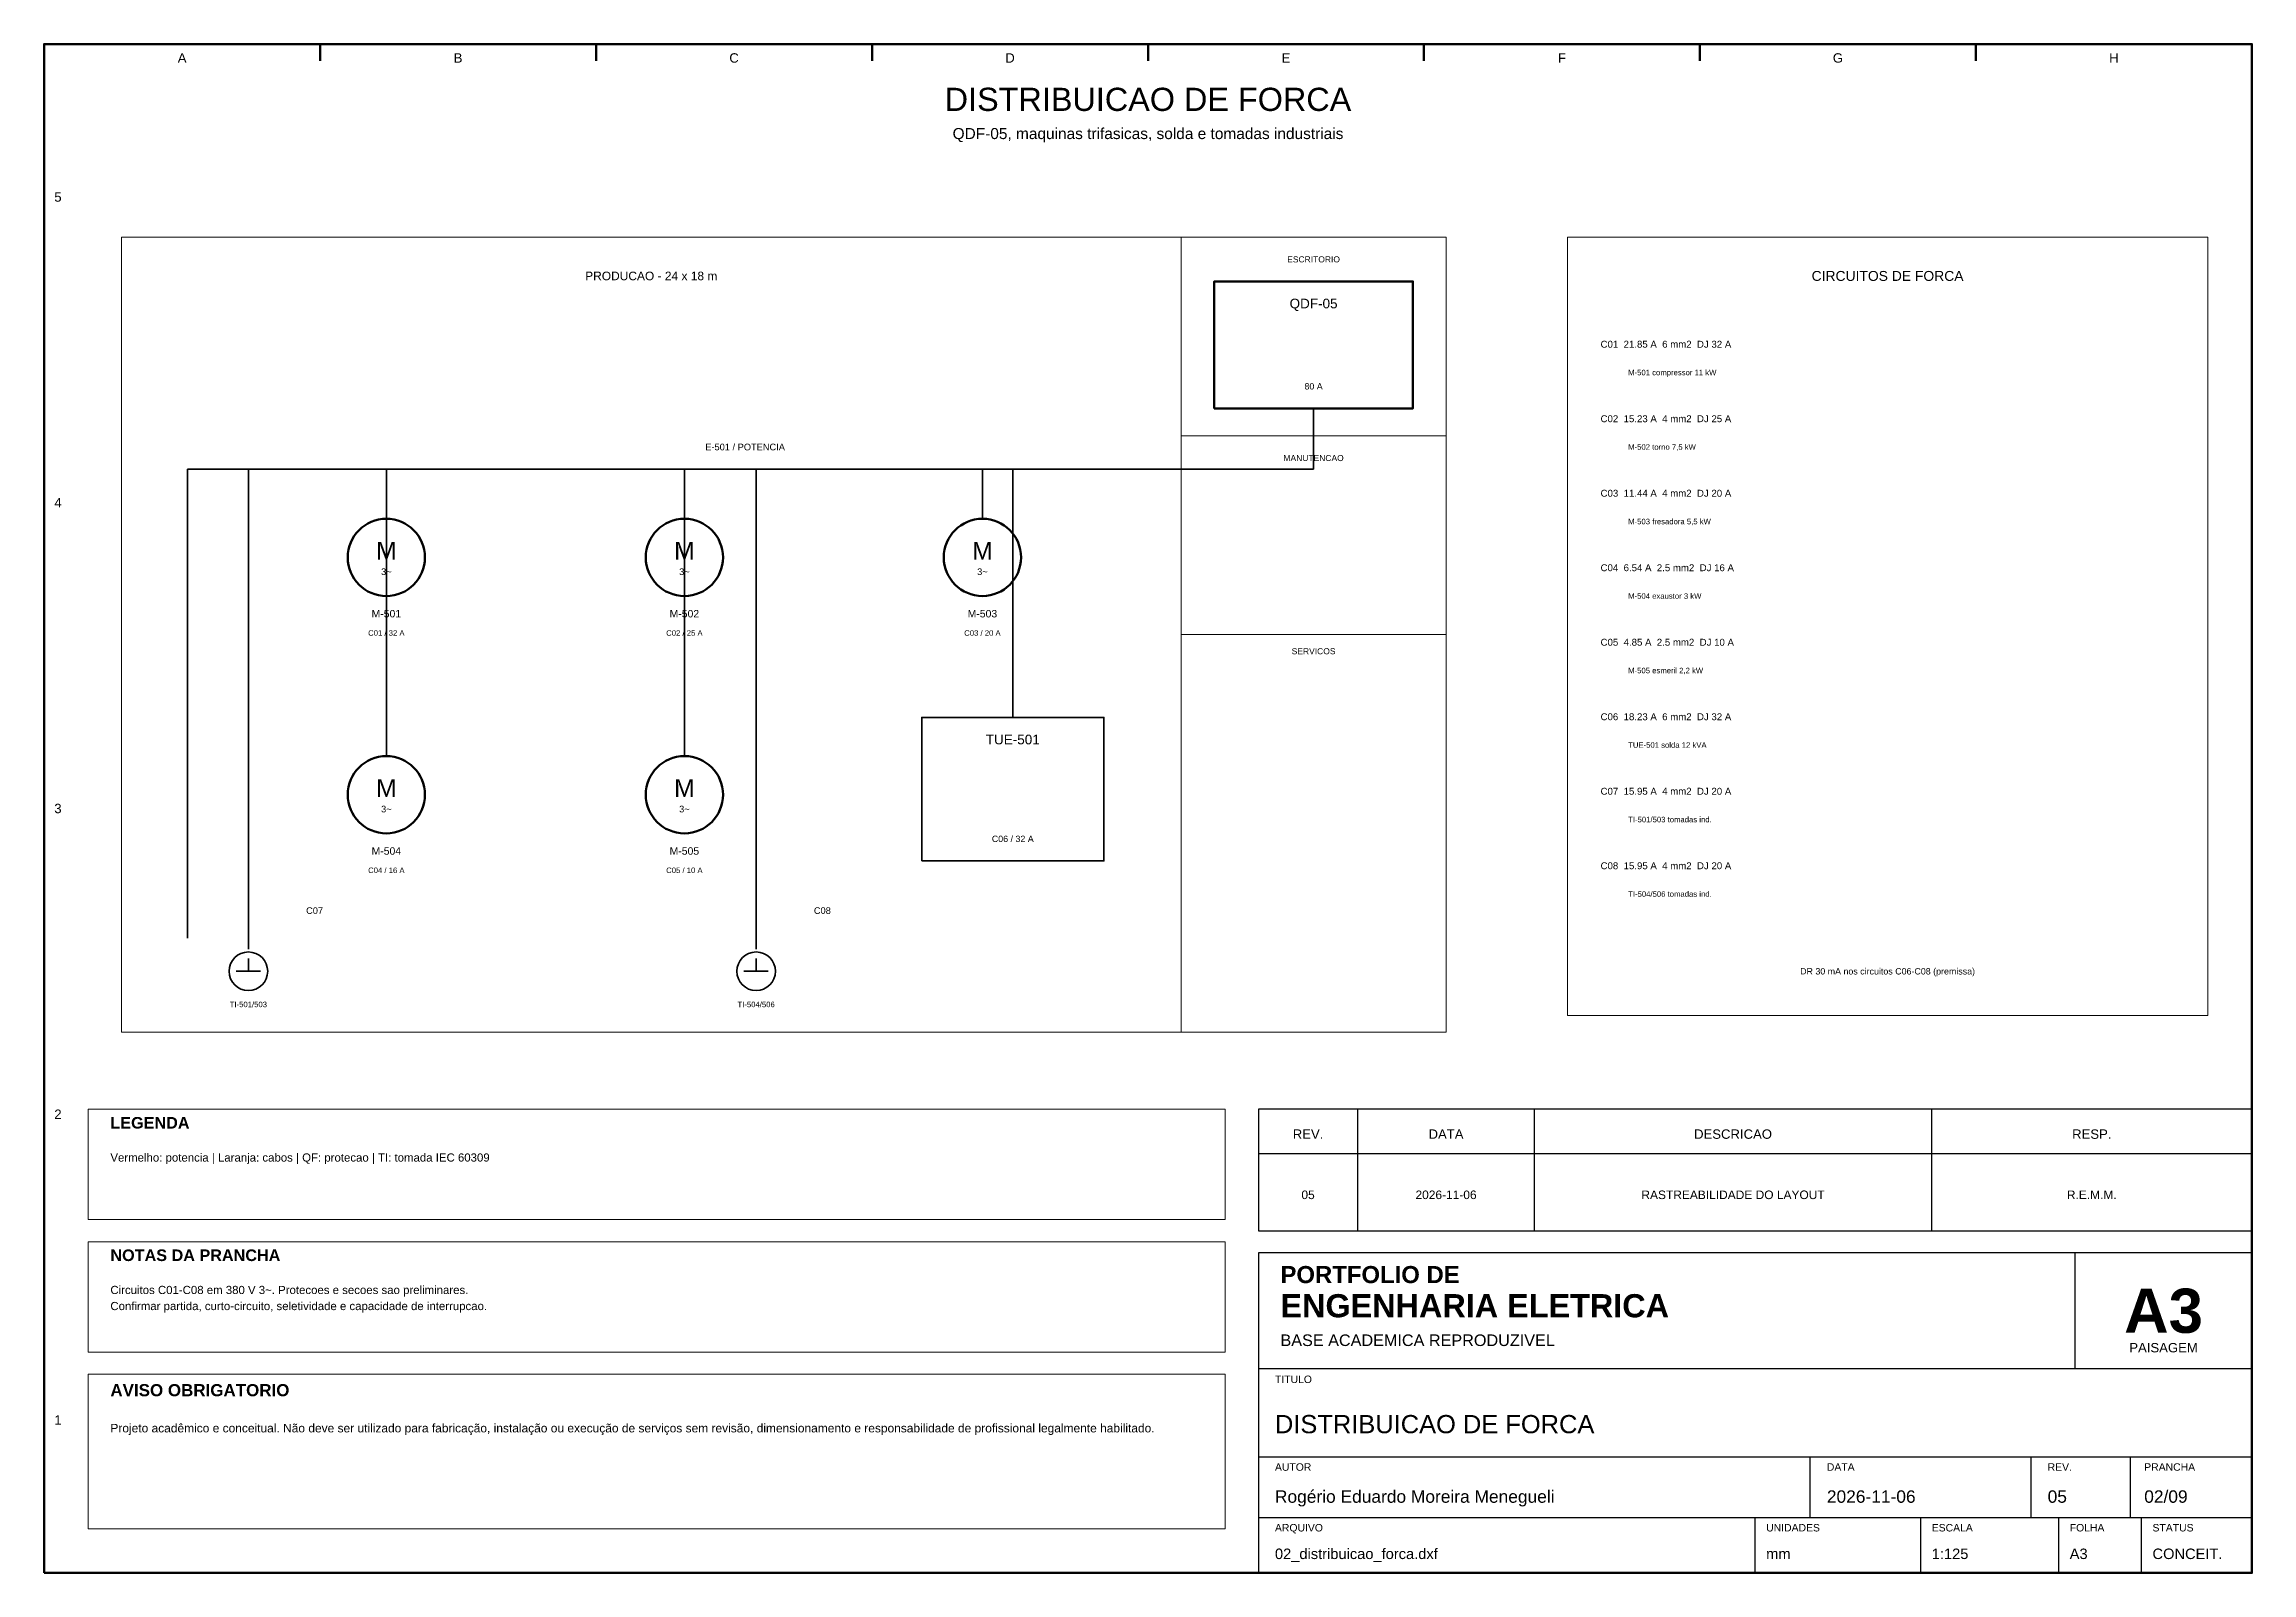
# Model space of a CAD drawing. Header units: millimetres. Extents: x 10 to 410, y 10 to 287.
import ezdxf
from ezdxf.enums import TextEntityAlignment as Align

# ---------------------------------------------------------------- set-up
doc = ezdxf.new("R2010")
doc.units = ezdxf.units.MM
for name, color, linetype, lineweight in [('00_MOLDURA', 7, 'CONTINUOUS', 50), ('01_CARIMBO', 7, 'CONTINUOUS', 25), ('02_TEXTO', 7, 'CONTINUOUS', 18), ('04_EQUIPAMENTOS', 32, 'CONTINUOUS', 35), ('05_POTENCIA', 12, 'CONTINUOUS', 50), ('08_CABOS', 124, 'CONTINUOUS', 35), ('10_ELETROCALHAS', 251, 'CONTINUOUS', 35), ('11_ARQUITETURA', 253, 'CONTINUOUS', 18), ('12_LEGENDA', 7, 'CONTINUOUS', 18), ('13_NOTAS', 7, 'CONTINUOUS', 18)]:
    doc.layers.add(name, color=color, linetype=linetype, lineweight=lineweight)
doc.styles.add('PORTFOLIO_TEXTO', font='arial.ttf')
doc.styles.add('PORTFOLIO_TITULO', font='arialbd.ttf', dxfattribs={"width": 0.92})

# ---------------------------------------------------------------- blocks, each defined once
blk = doc.blocks.new('CARIMBO_A3')
at = {"layer": '01_CARIMBO'}
for p, q in [((148, 37), (148, 58)), ((0, 37), (180, 37)), ((0, 21), (180, 21)), ((100, 10), (100, 21)), ((140, 10), (140, 21)), ((158, 10), (158, 21)), ((0, 10), (180, 10)), ((90, 0), (90, 10)), ((120, 0), (120, 10)), ((145, 0), (145, 10)), ((160, 0), (160, 10))]:
    blk.add_line(p, q, dxfattribs=at)
blk.add_lwpolyline([(0, 0), (180, 0), (180, 58), (0, 58)], close=True, dxfattribs=at)
at = {"layer": '01_CARIMBO', "style": 'PORTFOLIO_TEXTO'}
for s, p in [('TITULO', (3, 34.4)), ('AUTOR', (3, 18.5)), ('DATA', (103, 18.5)), ('REV.', (143, 18.5)), ('PRANCHA', (160.5, 18.5)), ('ARQUIVO', (3, 7.5)), ('UNIDADES', (92, 7.5)), ('ESCALA', (122, 7.5)), ('FOLHA', (147, 7.5)), ('STATUS', (162, 7.5))]:
    blk.add_text(s, height=1.35, dxfattribs=at).set_placement(p)
at = {"layer": '02_TEXTO'}
for s, height, style, p in [('PORTFOLIO DE', 3.1, 'PORTFOLIO_TITULO', (4, 52.5)), ('ENGENHARIA ELETRICA', 4.2, 'PORTFOLIO_TITULO', (4, 46.3)), ('BASE ACADEMICA REPRODUZIVEL', 2.1, 'PORTFOLIO_TEXTO', (4, 41.1))]:
    blk.add_text(s, height=height, dxfattribs=dict(at, style=style)).set_placement(p)
for s, height, style, p in [('A3', 8, 'PORTFOLIO_TITULO', (164, 47.5)), ('PAISAGEM', 1.7, 'PORTFOLIO_TEXTO', (164, 40.8))]:
    blk.add_text(s, height=height, dxfattribs=dict(at, style=style)).set_placement(p, align=Align.MIDDLE_CENTER)
at = {"layer": '02_TEXTO', "style": 'PORTFOLIO_TEXTO'}
for tag, p, height in [('TITULO', (3, 25.3), 3.3), ('AUTOR', (3, 12.7), 2.25), ('DATA', (103, 12.7), 2.25), ('REVISAO', (143, 12.7), 2.25), ('PRANCHA', (160.5, 12.7), 2.25), ('ARQUIVO', (3, 2.5), 1.9), ('UNIDADES', (92, 2.5), 1.9), ('ESCALA', (122, 2.5), 1.9), ('FOLHA', (147, 2.5), 1.9), ('STATUS', (162, 2.5), 1.9)]:
    blk.add_attdef(tag, p, '', height=height, dxfattribs=at)

msp = doc.modelspace()

# ---------------------------------------------------------------- linework, layer by layer
at = {"layer": '00_MOLDURA'}
for p, q in [((60, 287), (60, 284)), ((110, 287), (110, 284)), ((160, 287), (160, 284)), ((210, 287), (210, 284)), ((260, 287), (260, 284)), ((310, 287), (310, 284)), ((360, 287), (360, 284))]:
    msp.add_line(p, q, dxfattribs=at)
msp.add_lwpolyline([(10, 10), (410, 10), (410, 287), (10, 287)], close=True, dxfattribs=at)
at = {"layer": '01_CARIMBO'}
for p, q in [((248, 72), (248, 94)), ((280, 72), (280, 94)), ((352, 72), (352, 94)), ((230, 86), (410, 86))]:
    msp.add_line(p, q, dxfattribs=at)
msp.add_lwpolyline([(230, 72), (410, 72), (410, 94), (230, 94)], close=True, dxfattribs=at)
at = {"layer": '04_EQUIPAMENTOS'}
for p, q in [((47, 119), (47, 121.3)), ((139, 119), (139, 121.3)), ((44.8, 119), (49.2, 119)), ((136.8, 119), (141.2, 119))]:
    msp.add_line(p, q, dxfattribs=at)
msp.add_lwpolyline([(169, 139), (202, 139), (202, 165), (169, 165)], close=True, dxfattribs=at)
for centre in [(47, 119), (139, 119)]:
    msp.add_circle(centre, 3.5, dxfattribs=at)
at = {"layer": '05_POTENCIA'}
msp.add_lwpolyline([(222, 221), (258, 221), (258, 244), (222, 244)], close=True, dxfattribs=at)
for centre in [(72, 194), (126, 194), (180, 194), (72, 151), (126, 151)]:
    msp.add_circle(centre, 7, dxfattribs=at)
at = {"layer": '08_CABOS'}
for p, q in [((47, 210), (47, 123)), ((72, 210), (72, 201)), ((72, 210), (72, 158)), ((126, 210), (126, 201)), ((126, 210), (126, 158)), ((139, 210), (139, 123)), ((180, 210), (180, 201)), ((185.5, 210), (185.5, 165))]:
    msp.add_line(p, q, dxfattribs=at)
at = {"layer": '10_ELETROCALHAS'}
for p, q in [((240, 221), (240, 210)), ((240, 210), (36, 210)), ((36, 210), (36, 125))]:
    msp.add_line(p, q, dxfattribs=at)
at = {"layer": '11_ARQUITETURA'}
for p, q in [((216, 108), (216, 252)), ((216, 216), (264, 216)), ((216, 180), (264, 180))]:
    msp.add_line(p, q, dxfattribs=at)
msp.add_lwpolyline([(24, 108), (264, 108), (264, 252), (24, 252)], close=True, dxfattribs=at)
at = {"layer": '12_LEGENDA'}
for points in [[(286, 111), (402, 111), (402, 252), (286, 252)], [(18, 74), (224, 74), (224, 94), (18, 94)]]:
    msp.add_lwpolyline(points, close=True, dxfattribs=at)
at = {"layer": '13_NOTAS'}
for points in [[(18, 50), (224, 50), (224, 70), (18, 70)], [(18, 18), (224, 18), (224, 46), (18, 46)]]:
    msp.add_lwpolyline(points, close=True, dxfattribs=at)

# ---------------------------------------------------------------- block references
at = {"layer": '01_CARIMBO'}
msp.add_blockref('CARIMBO_A3', (230, 10), dxfattribs=at).add_auto_attribs({'TITULO': 'DISTRIBUICAO DE FORCA', 'AUTOR': 'Rogério Eduardo Moreira Menegueli', 'DATA': '2026-11-06', 'REVISAO': '05', 'PRANCHA': '02/09', 'ARQUIVO': '02_distribuicao_forca.dxf', 'UNIDADES': 'mm', 'ESCALA': '1:125', 'FOLHA': 'A3', 'STATUS': 'CONCEIT.'})

# ---------------------------------------------------------------- texts
at = {"layer": '00_MOLDURA', "style": 'PORTFOLIO_TEXTO'}
for s, p in [('A', (35, 284.5)), ('B', (85, 284.5)), ('C', (135, 284.5)), ('D', (185, 284.5)), ('E', (235, 284.5)), ('F', (285, 284.5)), ('G', (335, 284.5)), ('H', (385, 284.5)), ('5', (12.5, 259.3)), ('4', (12.5, 203.9)), ('3', (12.5, 148.5)), ('2', (12.5, 93.1)), ('1', (12.5, 37.7))]:
    msp.add_text(s, height=1.7, dxfattribs=at).set_placement(p, align=Align.MIDDLE_CENTER)
at = {"layer": '01_CARIMBO', "style": 'PORTFOLIO_TEXTO'}
for s, p in [('REV.', (239, 89.5)), ('DATA', (264, 89.5)), ('DESCRICAO', (316, 89.5)), ('RESP.', (381, 89.5))]:
    msp.add_text(s, height=1.7, dxfattribs=at).set_placement(p, align=Align.MIDDLE_CENTER)
at = {"layer": '02_TEXTO', "style": 'PORTFOLIO_TEXTO'}
for s, height, p in [('DISTRIBUICAO DE FORCA', 4.2, (210, 277)), ('QDF-05, maquinas trifasicas, solda e tomadas industriais', 2, (210, 270.8)), ('80 A', 1.15, (240, 225)), ('C01 / 32 A', 1, (72, 180.3)), ('C02 / 25 A', 1, (126, 180.3)), ('C03 / 20 A', 1, (180, 180.3)), ('C06 / 32 A', 1.15, (185.5, 143)), ('C04 / 16 A', 1, (72, 137.3)), ('C05 / 10 A', 1, (126, 137.3)), ('TI-501/503', 1, (47, 113)), ('TI-504/506', 1, (139, 113)), ('05', 1.55, (239, 78.5)), ('2026-11-06', 1.55, (264, 78.5)), ('RASTREABILIDADE DO LAYOUT', 1.55, (316, 78.5)), ('R.E.M.M.', 1.55, (381, 78.5))]:
    msp.add_text(s, height=height, dxfattribs=at).set_placement(p, align=Align.MIDDLE_CENTER)
for s, height, p in [('C01  21.85 A  6 mm2  DJ 32 A', 1.25, (292, 232)), ('M-501 compressor 11 kW', 1, (297, 227)), ('C02  15.23 A  4 mm2  DJ 25 A', 1.25, (292, 218.5)), ('M-502 torno 7,5 kW', 1, (297, 213.5)), ('C03  11.44 A  4 mm2  DJ 20 A', 1.25, (292, 205)), ('M-503 fresadora 5,5 kW', 1, (297, 200)), ('C04  6.54 A  2.5 mm2  DJ 16 A', 1.25, (292, 191.5)), ('M-504 exaustor 3 kW', 1, (297, 186.5)), ('C05  4.85 A  2.5 mm2  DJ 10 A', 1.25, (292, 178)), ('M-505 esmeril 2,2 kW', 1, (297, 173)), ('C06  18.23 A  6 mm2  DJ 32 A', 1.25, (292, 164.5)), ('TUE-501 solda 12 kVA', 1, (297, 159.5)), ('C07  15.95 A  4 mm2  DJ 20 A', 1.25, (292, 151)), ('TI-501/503 tomadas ind.', 1, (297, 146)), ('C08  15.95 A  4 mm2  DJ 20 A', 1.25, (292, 137.5)), ('TI-504/506 tomadas ind.', 1, (297, 132.5))]:
    msp.add_text(s, height=height, dxfattribs=at).set_placement(p)
at = {"layer": '04_EQUIPAMENTOS', "style": 'PORTFOLIO_TEXTO'}
for s, height, p in [('M-501', 1.35, (72, 183.8)), ('M-502', 1.35, (126, 183.8)), ('M-503', 1.35, (180, 183.8)), ('TUE-501', 1.75, (185.5, 161)), ('M-504', 1.35, (72, 140.8)), ('M-505', 1.35, (126, 140.8))]:
    msp.add_text(s, height=height, dxfattribs=at).set_placement(p, align=Align.MIDDLE_CENTER)
at = {"layer": '05_POTENCIA', "style": 'PORTFOLIO_TEXTO'}
for s, height, p in [('QDF-05', 1.75, (240, 240)), ('M', 3.2, (72, 195.2)), ('M', 3.2, (126, 195.2)), ('M', 3.2, (180, 195.2)), ('3~', 1.2, (72, 191.4)), ('3~', 1.2, (126, 191.4)), ('3~', 1.2, (180, 191.4)), ('M', 3.2, (72, 152.2)), ('M', 3.2, (126, 152.2)), ('3~', 1.2, (72, 148.4)), ('3~', 1.2, (126, 148.4))]:
    msp.add_text(s, height=height, dxfattribs=at).set_placement(p, align=Align.MIDDLE_CENTER)
at = {"layer": '08_CABOS', "style": 'PORTFOLIO_TEXTO'}
for s, p in [('C07', (59, 130)), ('C08', (151, 130))]:
    msp.add_text(s, height=1.2, dxfattribs=at).set_placement(p, align=Align.MIDDLE_CENTER)
at = {"layer": '10_ELETROCALHAS', "style": 'PORTFOLIO_TEXTO'}
msp.add_text('E-501 / POTENCIA', height=1.2, dxfattribs=at).set_placement((137, 214), align=Align.MIDDLE_CENTER)
at = {"layer": '11_ARQUITETURA', "style": 'PORTFOLIO_TEXTO'}
for s, height, p in [('ESCRITORIO', 1.1, (240, 248)), ('PRODUCAO - 24 x 18 m', 1.55, (120, 245)), ('MANUTENCAO', 1.1, (240, 212)), ('SERVICOS', 1.1, (240, 177))]:
    msp.add_text(s, height=height, dxfattribs=at).set_placement(p, align=Align.MIDDLE_CENTER)
at = {"layer": '12_LEGENDA', "style": 'PORTFOLIO_TEXTO'}
msp.add_text('CIRCUITOS DE FORCA', height=1.8, dxfattribs=at).set_placement((344, 245), align=Align.MIDDLE_CENTER)
at = {"layer": '12_LEGENDA', "style": 'PORTFOLIO_TITULO'}
msp.add_text('LEGENDA', height=2.1, dxfattribs=at).set_placement((22, 90.5))
at = {"layer": '12_LEGENDA', "insert": (22, 86), "char_height": 1.48, "width": 198, "attachment_point": 1, "line_spacing_factor": 1.18, "style": 'PORTFOLIO_TEXTO'}
msp.add_mtext('Vermelho: potencia | Laranja: cabos | QF: protecao | TI: tomada IEC 60309', dxfattribs=at)
at = {"layer": '13_NOTAS', "style": 'PORTFOLIO_TEXTO'}
msp.add_text('DR 30 mA nos circuitos C06-C08 (premissa)', height=1.15, dxfattribs=at).set_placement((344, 119), align=Align.MIDDLE_CENTER)
at = {"layer": '13_NOTAS', "style": 'PORTFOLIO_TITULO'}
for s, height, p in [('NOTAS DA PRANCHA', 2.1, (22, 66.5)), ('AVISO OBRIGATORIO', 2.2, (22, 42))]:
    msp.add_text(s, height=height, dxfattribs=at).set_placement(p)
at = {"layer": '13_NOTAS', "width": 198, "attachment_point": 1, "line_spacing_factor": 1.18, "style": 'PORTFOLIO_TEXTO'}
for s, insert, char_height in [('Circuitos C01-C08 em 380 V 3~. Protecoes e secoes sao preliminares.\\PConfirmar partida, curto-circuito, seletividade e capacidade de interrupcao.', (22, 62), 1.48), ('Projeto acadêmico e conceitual. Não deve ser utilizado para fabricação, instalação ou execução de serviços sem revisão, dimensionamento e responsabilidade de profissional legalmente habilitado.', (22, 37), 1.55)]:
    msp.add_mtext(s, dxfattribs=dict(at, insert=insert, char_height=char_height))

doc.saveas('drawing.dxf')
